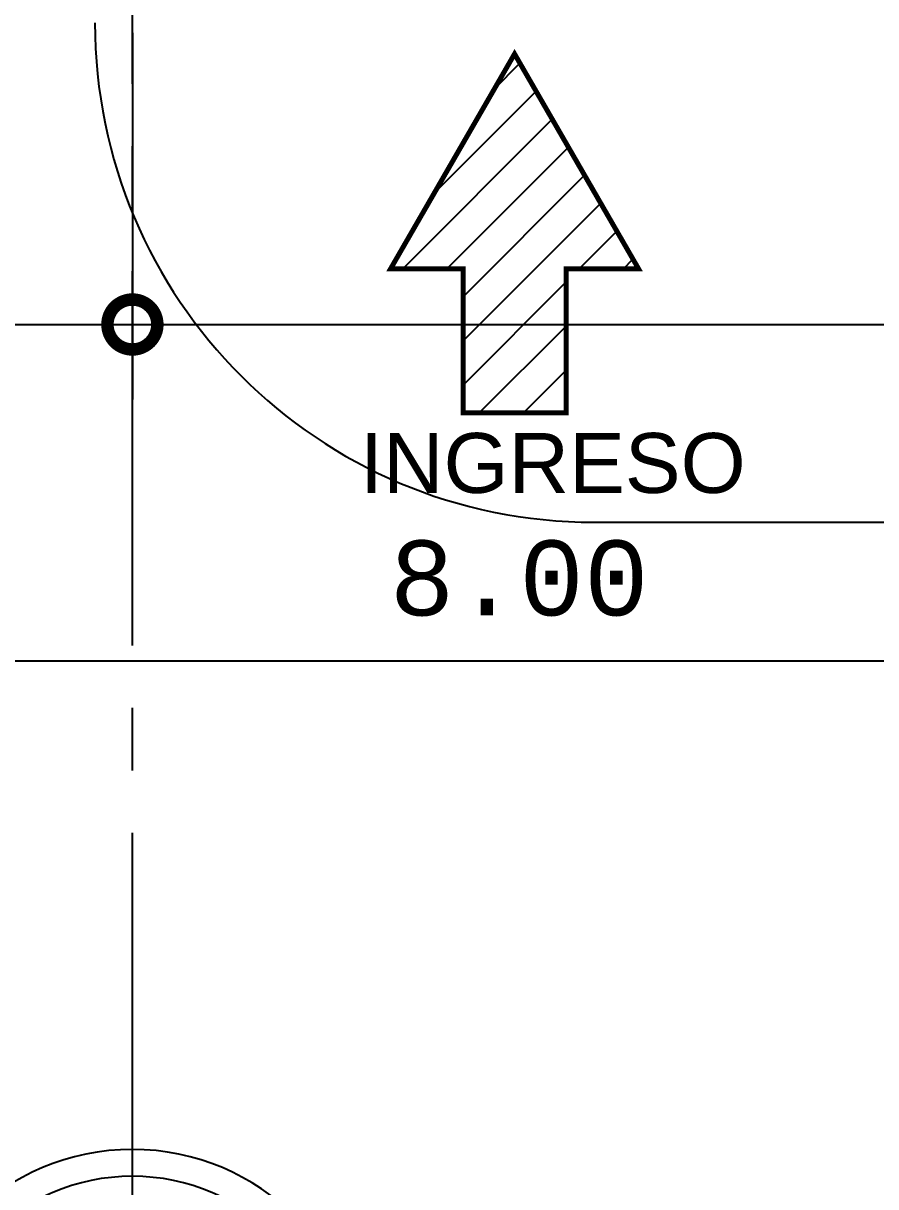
# Model space of a CAD drawing. Header units: inches. Extents: x -9 to 337, y -247 to 209.
# Drawn here: x 31.975 to 33.683, y 42.528 to 44.858 of the extents above; entities that cross this region are included whole.
import ezdxf
from ezdxf.enums import TextEntityAlignment as Align

# ---------------------------------------------------------------- set-up
doc = ezdxf.new("R2010")
doc.units = ezdxf.units.IN
doc.header["$MEASUREMENT"] = 0
doc.header["$PDMODE"] = 34
doc.linetypes.add('CENTER2', pattern=[1.125, 0.75, -0.125, 0.125, -0.125])
doc.styles.add('MONOTXT4', font='monotxt4.shx')
doc.styles.get("Standard").update_dxf_attribs({"font": 'arial.ttf'})
doc.dimstyles.new('E100', dxfattribs={"dimtxt": 0.15, "dimasz": 0.2, "dimexe": 0.15, "dimexo": 0.02, "dimgap": 0.09, "dimtad": 1, "dimzin": 0, "dimdsep": 46, "dimtxsty": 'MONOTXT4', "dimblk": 'DOTSMALL', "dimcen": 0.01, "dimdle": 0.15, "dimclrd": 1, "dimclre": 1, "dimclrt": 2, "dimadec": 0, "dimazin": 0, "dimtfac": 1, "dimtofl": 0, "dimtmove": 1, "dimatfit": 1, "dimldrblk": 'OPEN90', "dimfxl": 1, "dimtolj": 1, "dimtzin": 0, "dimarcsym": 0})

# ---------------------------------------------------------------- blocks, each defined once
blk = doc.blocks.new('EJE NORTE NUEVO')
at = {"color": 2, "linetype": 'CENTER2'}
blk.add_line((0, 2.5579), (0, -2.5579), dxfattribs=at)
at = {"color": 8}
blk.add_circle((0, 2.9051), 0.4631, dxfattribs=at)
at = {"color": 4}
blk.add_circle((0, 2.9051), 0.4093, dxfattribs=at)
blk.add_attdef('A', text='', height=0.3581, dxfattribs=at).set_placement((0, 2.9051), align=Align.MIDDLE_CENTER)
blk = doc.blocks.new('_DotSmall')
at = {"color": 0, "linetype": 'ByBlock', "const_width": 0.5}
blk.add_lwpolyline([(-0.0625, 0, 1), (0.0625, 0, 1)], format="xyb", close=True, dxfattribs=at)
blk = doc.blocks.new('*D54')
at = {"color": 1, "lineweight": -2, "transparency": 16777216}
for p, q in [((29.044, 44.8388), (29.044, 44.1048)), ((32.194, 44.8388), (32.194, 44.1048)), ((28.894, 44.2548), (32.344, 44.2548))]:
    blk.add_line(p, q, dxfattribs=at)
at = {"layer": 'DEFPOINTS', "color": 0, "transparency": 16777216}
for p in [(29.044, 44.8588), (32.194, 44.8588), (32.194, 44.2548)]:
    blk.add_point(p, dxfattribs=at)
at = {"color": 1, "lineweight": -2, "transparency": 16777216, "xscale": 0.2, "yscale": 0.2, "zscale": 0.2, "rotation": 180}
blk.add_blockref('_DotSmall', (29.044, 44.2548), dxfattribs=at)
at = {"color": 1, "lineweight": -2, "transparency": 16777216, "xscale": 0.2, "yscale": 0.2, "zscale": 0.2}
blk.add_blockref('_DotSmall', (32.194, 44.2548), dxfattribs=at)
at = {"color": 2, "transparency": 16777216, "insert": (30.619, 44.4198), "char_height": 0.15, "attachment_point": 5, "style": 'MONOTXT4'}
blk.add_mtext('\\A1;3.15', dxfattribs=at)
blk = doc.blocks.new('_Open90')
at = {"color": 0, "linetype": 'ByBlock', "lineweight": -2}
for p, q in [((-0.5, 0.5), (0, 0)), ((0, 0), (-1, 0)), ((0, 0), (-0.5, -0.5))]:
    blk.add_line(p, q, dxfattribs=at)
blk = doc.blocks.new('*D55')
at = {"color": 1, "lineweight": -2, "transparency": 16777216}
for p, q in [((32.194, 44.8388), (32.194, 44.1048)), ((36.894, 44.8388), (36.894, 44.1048)), ((32.044, 44.2548), (37.044, 44.2548))]:
    blk.add_line(p, q, dxfattribs=at)
at = {"layer": 'DEFPOINTS', "color": 0, "transparency": 16777216}
for p in [(32.194, 44.8588), (36.894, 44.8588), (36.894, 44.2548)]:
    blk.add_point(p, dxfattribs=at)
at = {"color": 1, "lineweight": -2, "transparency": 16777216, "xscale": 0.2, "yscale": 0.2, "zscale": 0.2, "rotation": 180}
blk.add_blockref('_DotSmall', (32.194, 44.2548), dxfattribs=at)
at = {"color": 1, "lineweight": -2, "transparency": 16777216, "xscale": 0.2, "yscale": 0.2, "zscale": 0.2}
blk.add_blockref('_DotSmall', (36.894, 44.2548), dxfattribs=at)
at = {"color": 2, "transparency": 16777216, "insert": (34.544, 44.4198), "char_height": 0.15, "attachment_point": 5, "style": 'MONOTXT4'}
blk.add_mtext('\\A1;4.70', dxfattribs=at)
blk = doc.blocks.new('*D56')
at = {"color": 1, "lineweight": -2, "transparency": 16777216}
for p, q in [((28.969, 44.8388), (28.969, 43.4311)), ((36.969, 44.8388), (36.969, 43.4311)), ((28.819, 43.5811), (37.119, 43.5811))]:
    blk.add_line(p, q, dxfattribs=at)
at = {"layer": 'DEFPOINTS', "color": 0, "transparency": 16777216}
for p in [(28.969, 44.8588), (36.969, 44.8588), (36.969, 43.5811)]:
    blk.add_point(p, dxfattribs=at)
at = {"color": 1, "lineweight": -2, "transparency": 16777216, "xscale": 0.2, "yscale": 0.2, "zscale": 0.2, "rotation": 180}
blk.add_blockref('_DotSmall', (28.969, 43.5811), dxfattribs=at)
at = {"color": 1, "lineweight": -2, "transparency": 16777216, "xscale": 0.2, "yscale": 0.2, "zscale": 0.2}
blk.add_blockref('_DotSmall', (36.969, 43.5811), dxfattribs=at)
at = {"color": 2, "transparency": 16777216, "insert": (32.969, 43.7461), "char_height": 0.15, "attachment_point": 5, "style": 'MONOTXT4'}
blk.add_mtext('\\A1;8.00', dxfattribs=at)

msp = doc.modelspace()

# ---------------------------------------------------------------- hatches: boundary and pattern name
at = {"transparency": 33554610}
h = msp.add_hatch(dxfattribs=at)
h.set_pattern_fill('ANSI31', color=8, scale=0.5)
h.set_pattern_definition([(45, (-0.266, 0.05098), (-0.044194174, 0.044194174), [])])
h.paths.add_polyline_path([(33.063, 44.3664), (33.2081, 44.3664), (32.9597, 44.7967), (32.7113, 44.3664), (32.8564, 44.3664), (32.8564, 44.0778), (33.063, 44.0778)])

# ---------------------------------------------------------------- linework, layer by layer
at = {"color": 8}
msp.add_line((33.119, 43.8588), (41.861, 43.8588), dxfattribs=at)
at = {"color": 4, "const_width": 0.01}
msp.add_lwpolyline([(33.063, 44.3664), (33.2081, 44.3664), (32.9597, 44.7967), (32.7113, 44.3664), (32.8564, 44.3664), (32.8564, 44.0778), (33.063, 44.0778), (33.063, 44.3664)], dxfattribs=at)
at = {"color": 8}
msp.add_arc((33.119, 44.8588), 1, 180, 270, dxfattribs=at)

# ---------------------------------------------------------------- block references
at = {"color": 4, "xscale": -1, "rotation": 180}
msp.add_blockref('EJE NORTE NUEVO', (32.194, 45.0447), dxfattribs=at)

# ---------------------------------------------------------------- texts
at = {"color": 2, "insert": (32.6498, 44.0375), "char_height": 0.12, "attachment_point": 1}
msp.add_mtext('INGRESO', dxfattribs=at)

# ---------------------------------------------------------------- dimensions: what is measured, and where the dimension line sits
for base, p1, p2, picture, middle in [((36.969, 43.5811), (28.969, 44.8588), (36.969, 44.8588), '*D56', (32.969, 43.7461)), ((32.194, 44.2548), (29.044, 44.8588), (32.194, 44.8588), '*D54', (30.619, 44.4198)), ((36.894, 44.2548), (32.194, 44.8588), (36.894, 44.8588), '*D55', (34.544, 44.4198))]:
    dim = msp.add_linear_dim(base=base, p1=p1, p2=p2, dimstyle='E100')
    dim.commit()
    dim.dimension.update_dxf_attribs({"geometry": picture, "text_midpoint": middle})

doc.saveas('drawing.dxf')
